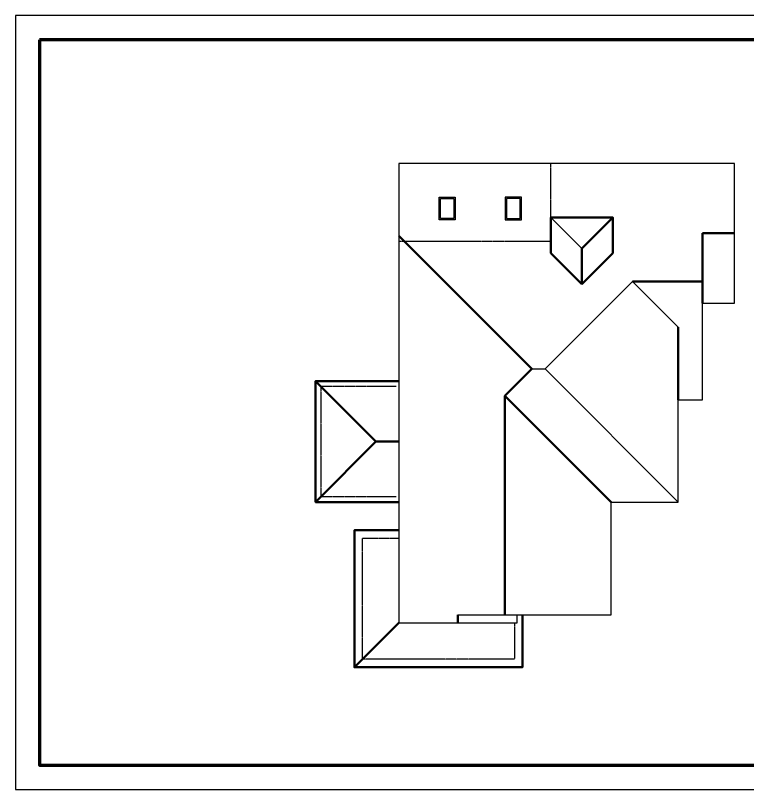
# Model space of a CAD drawing. Header units: inches. Extents: x 43 to 7578, y 1297 to 3809.
# Drawn here: x 3914 to 5005, y 1297 to 2449 of the extents above; entities that cross this region are included whole.
import ezdxf

# ---------------------------------------------------------------- set-up
doc = ezdxf.new("R2010")
doc.units = ezdxf.units.IN
doc.header["$LTSCALE"] = 0.5
doc.header["$MEASUREMENT"] = 0
doc.linetypes.add('DASHED', pattern=[0.75, 0.5, -0.25])

msp = doc.modelspace()

# ---------------------------------------------------------------- linework, layer by layer
at = {"linetype": 'DASHED'}
for p, q in [((4711.8077, 2148.58486), (4711.8077, 2229.08486)), ((4485.3077, 2113.08486), (4711.8077, 2113.08486))]:
    msp.add_line(p, q, dxfattribs=at)
for p, q in [((4711.8077, 2148.58486), (4757.8077, 2102.58486)), ((4833.3077, 2053.08486), (4703.3077, 1923.08486)), ((4833.3077, 2053.08486), (4901.3077, 1985.08486)), ((4683.3077, 1923.08486), (4703.3077, 1923.08486)), ((4901.3077, 1725.08486), (4703.3077, 1923.08486)), ((4573.31705, 1557.08486), (4661.3264, 1557.08486))]:
    msp.add_line(p, q)
at = {"lineweight": 50}
for p, q in [((4803.8077, 2148.58486), (4757.8077, 2102.58486)), ((4485.3077, 2121.08486), (4683.3077, 1923.08486)), ((4937.3077, 2125.08486), (4985.3077, 2125.08486)), ((4937.3077, 2125.08486), (4937.3077, 2021.08486)), ((4757.8077, 2102.58486), (4757.8077, 2049.52448)), ((4711.8077, 2095.52448), (4757.8077, 2049.52448)), ((4803.8077, 2095.52448), (4757.8077, 2049.52448)), ((4833.3077, 2053.08486), (4937.3077, 2053.08486)), ((4901.3077, 1877.08486), (4901.3077, 1985.08486)), ((4643.3077, 1883.08486), (4683.3077, 1923.08486)), ((4801.3077, 1725.08486), (4643.3077, 1883.08486)), ((4643.3077, 1883.08486), (4643.3077, 1557.08486)), ((4485.3077, 1815.08486), (4451.3077, 1815.08486)), ((4573.31705, 1545.08486), (4573.31705, 1557.08486)), ((4419.3077, 1479.08486), (4485.3077, 1545.08486))]:
    msp.add_line(p, q, dxfattribs=at)
for points in [[(3914.48196, 2449.21089), (3914.48196, 1297.21089), (5642.48196, 1297.21089), (5642.48196, 2449.21089)], [(4485.3077, 1545.08486), (4661.3264, 1545.08486), (4661.3264, 1557.08486), (4801.3077, 1557.08486), (4801.3077, 1725.08486), (4901.3077, 1725.08486), (4901.3077, 1877.08486), (4937.3077, 1877.08486), (4937.3077, 2021.08486), (4985.3077, 2021.08486), (4985.3077, 2229.08486), (4485.3077, 2229.08486)], [(4545.3077, 2178.98688), (4569.3077, 2178.98688), (4569.3077, 2144.98688), (4545.3077, 2144.98688)], [(4667.8077, 2178.98688), (4643.8077, 2178.98688), (4643.8077, 2144.98688), (4667.8077, 2144.98688)], [(4547.3077, 2176.98688), (4567.3077, 2176.98688), (4567.3077, 2146.98688), (4547.3077, 2146.98688)], [(4665.8077, 2176.98688), (4645.8077, 2176.98688), (4645.8077, 2146.98688), (4665.8077, 2146.98688)]]:
    msp.add_lwpolyline(points, close=True)
at = {"lineweight": 70}
msp.add_lwpolyline([(3950.48196, 2413.21089), (3950.48196, 1333.21089), (5606.48196, 1333.21089), (5606.48196, 2413.21089)], close=True, dxfattribs=at)
at = {"lineweight": 50}
for points in [[(4803.8077, 2095.52448), (4803.8077, 2148.58486), (4711.8077, 2148.58486), (4711.8077, 2095.52448)], [(4485.3077, 1905.08486), (4361.3077, 1905.08486), (4361.3077, 1725.08486), (4485.3077, 1725.08486)], [(4361.3077, 1725.08486), (4451.3077, 1815.08486), (4361.3077, 1905.08486)], [(4669.3264, 1557.08486), (4669.3264, 1479.08486), (4419.3077, 1479.08486), (4419.3077, 1683.08486), (4485.3077, 1683.08486)]]:
    msp.add_lwpolyline(points, dxfattribs=at)
at = {"linetype": 'DASHED'}
for points in [[(4481.3077, 1897.08486), (4369.3077, 1897.08486), (4369.3077, 1733.08486), (4481.3077, 1733.08486)], [(4657.3264, 1545.08486), (4657.3264, 1491.08486), (4431.3077, 1491.08486), (4431.3077, 1671.08486), (4485.3077, 1671.08486)]]:
    msp.add_lwpolyline(points, dxfattribs=at)

doc.saveas('drawing.dxf')
